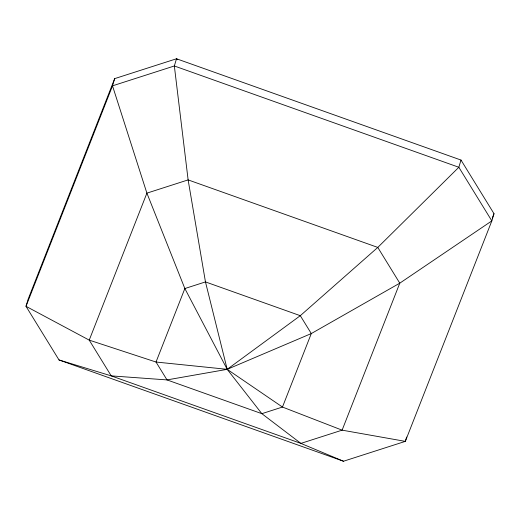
<?xml version="1.0" encoding="UTF-8"?>
<svg xmlns="http://www.w3.org/2000/svg" width="520" height="520" viewBox="0 0 520 520"><rect width="100%" height="100%" fill="white"/><g stroke="black" fill="none" stroke-linecap="round" stroke-linejoin="round"><path stroke-width="0.78" d="M114.673 78.63L112.509 85.839L26 306.319L59.001 359.944L343.493 461.234L405.327 441.37L491.835 220.889L494 213.681L461 160.056L176.508 58.767L114.673 78.63L28.165 299.111L26 306.319L89.226 340.125L156.019 362.037L227.201 369.33L282.464 407.05L342.115 430.157L405.327 441.37L406.627 437.041M461 160.056L458.841 167.264L377.787 247.422L300.3 315.686L227.201 369.33L167.018 379.912L111.222 375.875L59.001 359.944M492.291 218.036L494 213.681M343.493 461.234L300.892 443.397L111.222 375.875L89.226 340.125L146.9 193.141L112.509 85.839L174.343 65.975L458.841 167.264L491.835 220.889L399.782 283.173L311.298 333.56L227.201 369.33L184.853 288.542L146.9 193.141L188.123 179.894L377.787 247.422L399.782 283.173L342.115 430.157L300.892 443.397L261.853 413.673L227.201 369.33L205.465 281.918L188.123 179.894L174.343 65.975L176.508 58.767L177.762 59.742M184.853 288.542L156.019 362.037L167.018 379.912L261.853 413.673L282.464 407.05L311.298 333.56L300.3 315.686L205.465 281.918L184.853 288.542"/></g></svg>
